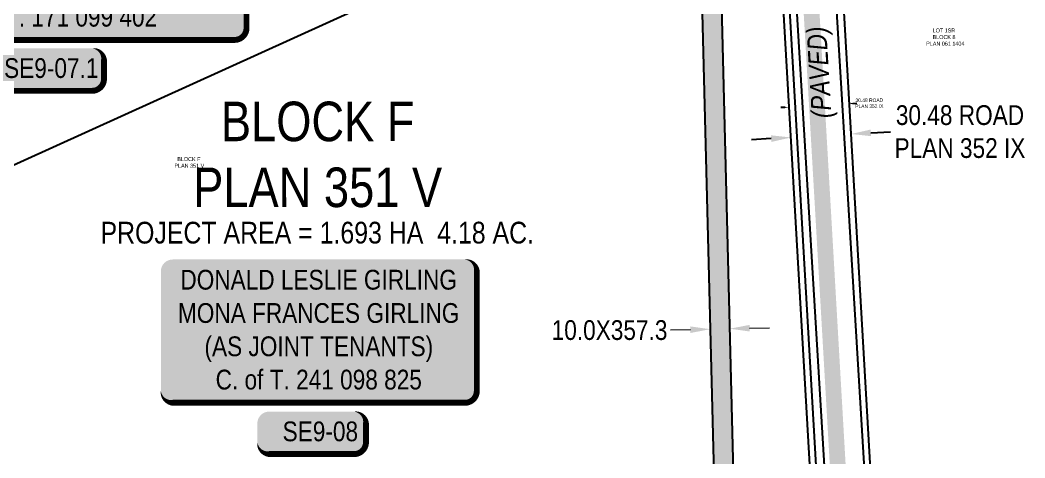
# Model space of a CAD drawing. Extents: x 312545 to 320442, y 5540407 to 5546054.
# Drawn here: x 316884 to 317393, y 5541528 to 5541750 of the extents above; entities that cross this region are included whole.
import ezdxf
from ezdxf.enums import TextEntityAlignment as Align

# ---------------------------------------------------------------- set-up
doc = ezdxf.new("R2010")
doc.units = 0
doc.header["$LTSCALE"] = 5
doc.header["$PDSIZE"] = 0.5
doc.linetypes.add('COOP2', pattern=[10, 5, -1, 0, -1, 0, -1, 0, -1, 0, -1])
doc.layers.get('Defpoints').update_dxf_attribs({"color": 9})
for name, color, linetype in [('AS-OWNER', 7, 'Continuous'), ('AS-ROADS', 254, 'Continuous'), ('AS-TELEPHONE', 224, 'foc-TEL'), ('C-SYMBOL', 7, 'Continuous'), ('L-AREAREQUIRED', 7, 'Continuous'), ('L-TITLEDB', 4, 'Continuous'), ('L-TITLEDB-T', 4, 'Continuous'), ('L-TITLEDB-T-1000', 4, 'Continuous'), ('P-APEX RECON PAY ITEMS', 240, 'Continuous'), ('P-APEX RECON-10m BUFFER', 51, 'COOP2'), ('P-APEX RECON-WORK AREA', 104, 'Continuous')]:
    doc.layers.add(name, color=color, linetype=linetype)
doc.layers.add('P-APEX RECON-TWS-T', color=104, linetype='Continuous', lineweight=9)
doc.layers.add('T-TEXT', color=48, linetype='Continuous', lineweight=18)
doc.styles.add('1.8', font='ARIALN.TTF', dxfattribs={"height": 1.8})
doc.styles.add('100L', font='ARIALN.TTF', dxfattribs={"height": 11})
doc.styles.add('175L', font='ARIALN.TTF', dxfattribs={"height": 10})
doc.styles.add('80', font='ARIALN.TTF', dxfattribs={"height": 10})
doc.styles.add('80CG', font='ARIALN.TTF', dxfattribs={"height": 10})
doc.styles.add('80LS', font='ARIALNI.TTF', dxfattribs={"height": 10})
doc.styles.add('foc-LtypeFont', font='ARIALN.TTF', dxfattribs={"height": 7.35})
doc.linetypes.add('foc-TEL', pattern='A,2,-1,["T",foc-LtypeFont,S=0.2,R=0,X=-0.425,Y=-0.75],-1.24,8', length=12.24)
doc.dimstyles.new('Compass 1 000', dxfattribs={"dimtxt": 1.8, "dimasz": 2, "dimexe": 0.2, "dimexo": 0.0625, "dimgap": 0.5, "dimtad": 0, "dimtih": 1, "dimtoh": 1, "dimzin": 0, "dimdsep": 46, "dimtxsty": '1.8', "dimcen": 0.1, "dimse1": 1, "dimse2": 1, "dimclrd": 256, "dimclrt": 256, "dimaunit": 1, "dimadec": 4, "dimazin": 0, "dimtfac": 0.06, "dimtofl": 0, "dimtmove": 0, "dimatfit": 0, "dimfxl": 0.2, "dimtolj": 1, "dimtzin": 0, "dimlwd": -1, "dimarcsym": 0})
doc.dimstyles.new('Compass 5 000', dxfattribs={"dimscale": 5, "dimtxt": 9, "dimasz": 2, "dimexe": 0.2, "dimexo": 0.0625, "dimgap": 0.5, "dimtad": 0, "dimtih": 1, "dimtoh": 1, "dimzin": 0, "dimdsep": 46, "dimtxsty": '80CG', "dimcen": 0.1, "dimse1": 1, "dimse2": 1, "dimclrd": 256, "dimclrt": 256, "dimaunit": 1, "dimadec": 4, "dimazin": 0, "dimtfac": 0.06, "dimtofl": 0, "dimtmove": 0, "dimatfit": 1, "dimfxl": 0.2, "dimtolj": 1, "dimtzin": 0, "dimlwd": -1, "dimarcsym": 0})

# ---------------------------------------------------------------- blocks, each defined once
blk = doc.blocks.new('*D429')
at = {"layer": 'Defpoints', "color": 0, "transparency": 16777216}
for p in [(317272.81, 5541708.57), (317303.24, 5541710.32), (317303.41, 5541707.47)]:
    blk.add_point(p, dxfattribs=at)
at = {"layer": 'L-TITLEDB-T-1000', "transparency": 16777216}
for p, q in [((317270.98, 5541705.6), (317268.98, 5541705.48)), ((317305.4, 5541707.59), (317307.4, 5541707.7))]:
    blk.add_line(p, q, dxfattribs=at)
for points in [[(317270.96, 5541705.93), (317271, 5541705.26), (317272.98, 5541705.71)], [(317305.38, 5541707.92), (317305.42, 5541707.25), (317303.41, 5541707.47)]]:
    blk.add_solid(points, dxfattribs=at)
at = {"layer": 'L-TITLEDB-T-1000', "transparency": 16777216, "insert": (317313.78, 5541707.7), "char_height": 1.8, "attachment_point": 5, "style": '1.8'}
blk.add_mtext('\\A1;30.48 ROAD\\PPLAN 352 IX', dxfattribs=at)
blk = doc.blocks.new('*D1704')
at = {"layer": 'Defpoints', "color": 0, "transparency": 16777216}
for p in [(317304.57, 5541692.13), (317274.53, 5541683.43), (317304.97, 5541685.19)]:
    blk.add_point(p, dxfattribs=at)
at = {"layer": 'L-TITLEDB-T', "transparency": 16777216}
for p, q in [((317314.55, 5541692.71), (317324.53, 5541693.28)), ((317264.14, 5541689.79), (317254.16, 5541689.21))]:
    blk.add_line(p, q, dxfattribs=at)
for points in [[(317314.45, 5541694.37), (317314.65, 5541691.04), (317304.57, 5541692.13)], [(317264.05, 5541691.46), (317264.24, 5541688.13), (317274.13, 5541690.37)]]:
    blk.add_solid(points, dxfattribs=at)
at = {"layer": 'L-TITLEDB-T', "transparency": 16777216, "insert": (317359.67, 5541693.28), "char_height": 10, "attachment_point": 5, "style": '80CG'}
blk.add_mtext('\\A1;30.48 ROAD\\PPLAN 352 IX', dxfattribs=at)
blk = doc.blocks.new('*D1789')
at = {"layer": 'Defpoints', "color": 0, "transparency": 16777216}
for p in [(317233.15, 5541594.1), (317233.16, 5541593.39), (317243.14, 5541594.35)]:
    blk.add_point(p, dxfattribs=at)
at = {"layer": 'P-APEX RECON-TWS-T', "transparency": 16777216}
for p, q in [((317223.17, 5541593.14), (317213.17, 5541592.88)), ((317253.16, 5541593.89), (317263.15, 5541594.15))]:
    blk.add_line(p, q, dxfattribs=at)
for points in [[(317223.12, 5541594.8), (317223.21, 5541591.47), (317233.16, 5541593.39)], [(317253.12, 5541595.56), (317253.2, 5541592.23), (317243.16, 5541593.64)]]:
    blk.add_solid(points, dxfattribs=at)
at = {"layer": 'P-APEX RECON-TWS-T', "transparency": 16777216, "insert": (317182.25, 5541592.88), "char_height": 10, "attachment_point": 5, "style": '80CG'}
blk.add_mtext('\\A1;10.0X357.3', dxfattribs=at)
blk = doc.blocks.new('*U1879')
at = {"true_color": 0xffffa8}
h = blk.add_hatch(color=51, dxfattribs=at)
edge = h.paths.add_edge_path()
edge.add_line((-21.5, -11.5), (21.5, -11.5))
edge.add_arc((21.5, -5.5), 6, 270, 360)
edge.add_line((27.5, -5.5), (27.5, 4))
edge.add_arc((21.5, 4), 6, 0, 90)
edge.add_line((21.5, 10), (-21.5, 10))
edge.add_arc((-21.5, 4), 6, 90, 180)
edge.add_line((-27.5, 4), (-27.5, -5.5))
edge.add_arc((-21.5, -5.5), 6, 180, 270)
at = {"color": 240, "flags": 128}
blk.add_lwpolyline([(-21.5, -11.5, 3, 3, 0), (21.5, -11.5, 3, 3, 0.414214), (27.5, -5.5, 3, 3, 0), (27.5, 4, 3, 0, 0.414214), (21.5, 10, 0, 0, 0), (-21.5, 10, 0, 0, 0.414214), (-27.5, 4, 0, 0, 0), (-27.5, -5.5, 0, 3, 0.414214)], format="xyseb", close=True, dxfattribs=at)
for points in [[(-17.92, 1.74, 0, 10, 0), (0, 0, 5, 5, 0)], [(18.87, -2.05, 0, 10, 0), (0, 0, 5, 5, 0)]]:
    blk.add_lwpolyline(points, format="xyseb", dxfattribs=at)
at = {"color": 4, "style": '80'}
blk.add_attdef('OTHER_001', (-14.7, -5), '', height=10, dxfattribs=at)
blk = doc.blocks.new('*U1826')
h = blk.add_hatch(color=59)
edge = h.paths.add_edge_path()
edge.add_line((-91.5, -37), (91.5, -37))
edge.add_arc((91.5, -31), 6, 270, 360)
edge.add_line((97.5, -31), (97.5, 29.5))
edge.add_arc((91.5, 29.5), 6, 0, 90)
edge.add_line((91.5, 35.5), (-91.5, 35.5))
edge.add_arc((-91.5, 29.5), 6, 90, 180)
edge.add_line((-97.5, 29.5), (-97.5, -31))
edge.add_arc((-91.5, -31), 6, 180, 270)
at = {"color": 1, "flags": 128}
blk.add_lwpolyline([(-91.5, -37, 3, 3, 0), (91.5, -37, 3, 3, 0.414214), (97.5, -31, 3, 3, 0), (97.5, 29.5, 3, 0, 0.414214), (91.5, 35.5, 0, 0, 0), (-91.5, 35.5, 0, 0, 0.414214), (-97.5, 29.5, 0, 0, 0), (-97.5, -31, 0, 3, 0.414214)], format="xyseb", close=True, dxfattribs=at)
blk.add_lwpolyline([(-52.92, -29.66, 0, 7.5, 0), (0, 0, 0, 0, 0)], format="xyseb", dxfattribs=at)
at = {"color": 1, "style": '80'}
blk.add_attdef('ENTER_TEXT_001', (-35.99, -5), '', height=10, dxfattribs=at)
blk = doc.blocks.new('*U1829')
h = blk.add_hatch(color=59)
edge = h.paths.add_edge_path()
edge.add_line((-74, -37), (74, -37))
edge.add_arc((74, -31), 6, 270, 360)
edge.add_line((80, -31), (80, 29.5))
edge.add_arc((74, 29.5), 6, 0, 90)
edge.add_line((74, 35.5), (-74, 35.5))
edge.add_arc((-74, 29.5), 6, 90, 180)
edge.add_line((-80, 29.5), (-80, -31))
edge.add_arc((-74, -31), 6, 180, 270)
at = {"color": 1, "flags": 128}
blk.add_lwpolyline([(-74, -37, 3, 3, 0), (74, -37, 3, 3, 0.414214), (80, -31, 3, 3, 0), (80, 29.5, 3, 0, 0.414214), (74, 35.5, 0, 0, 0), (-74, 35.5, 0, 0, 0.414214), (-80, 29.5, 0, 0, 0), (-80, -31, 0, 3, 0.414214)], format="xyseb", close=True, dxfattribs=at)
blk.add_lwpolyline([(-52.92, -29.66, 0, 7.5, 0), (0, 0, 0, 0, 0)], format="xyseb", dxfattribs=at)
at = {"color": 1, "style": '80'}
blk.add_attdef('ENTER_TEXT_001', (-35.99, -5), '', height=10, dxfattribs=at)

msp = doc.modelspace()

# ---------------------------------------------------------------- hatches: boundary and pattern name
at = {"layer": 'P-APEX RECON-10m BUFFER'}
h = msp.add_hatch(color=256, dxfattribs=at)
h.dxf.hatch_style = 1
h.paths.add_polyline_path([(317287.563, 5541457.933), (317286.986, 5541467.919), (317286.108, 5541483.105), (317246.013, 5541480.67), (317236.992, 5541837.973), (317227.102, 5541833.489), (317236.025, 5541480.063), (317235.934, 5541480.058), (317236.79, 5541464.899), (316460.022, 5541418.167), (316459.412, 5541428.159), (316439.423, 5541427.095), (316439.977, 5541416.961), (316394.962, 5541414.253), (316394.338, 5541424.281), (316374.317, 5541422.988), (316374.862, 5541413.043), (316288.196, 5541407.829), (316265.794, 5541397.673), (316266.753, 5541396.518), (316276.287, 5541397.092), (316276.484, 5541389.661), (316281.323, 5541389.903), (316282.351, 5541372.158), (316292.338, 5541372.743), (316291.314, 5541390.403), (316296.687, 5541390.672), (316296.241, 5541398.292), (316380.616, 5541403.368), (316382.148, 5541378.007), (316392.134, 5541378.592), (316390.601, 5541403.969), (316445.653, 5541407.281), (316447.153, 5541381.816), (316457.139, 5541382.402), (316455.638, 5541407.882), (317237.354, 5541454.912), (317238.743, 5541430.323), (317253.78, 5541431.24), (317253.84, 5541430.187), (317263.825, 5541430.787), (317263.764, 5541431.85), (317285.067, 5541433.15), (317288.756, 5541437.305)])

# ---------------------------------------------------------------- linework, layer by layer
at = {"layer": 'AS-ROADS', "const_width": 8.003, "flags": 128}
msp.add_lwpolyline([(317231.511, 5542669.952), (317356.903, 5540502.922)], dxfattribs=at)
at = {"layer": 'AS-TELEPHONE', "flags": 128}
msp.add_lwpolyline([(317289.537, 5541437.779), (317290.873, 5541439.593), (317291.321, 5541444.447), (317291.309, 5541451.384), (317291.092, 5541456.84), (317290.82, 5541461.57), (317289.892, 5541472.98), (317288.956, 5541487.492), (317288.407, 5541498.449), (317287.671, 5541507.385), (317287.616, 5541512.184), (317287.448, 5541515.629), (317263.553, 5541927.102), (317246.931, 5542183.975), (317229.113, 5542494.103)], dxfattribs=at)
at = {"layer": 'L-TITLEDB', "flags": 128}
for points in [[(317288.756, 5541437.305), (317217.367, 5542672.266)], [(317296.923, 5541427.763), (317296.346, 5541437.743), (317271.223, 5541853.492), (317260.189, 5542037.891), (317248.633, 5542231.386), (317225.872, 5542613.235)], [(317317.013, 5541428.969), (317316.437, 5541438.931), (317291.313, 5541854.706), (317280.279, 5542039.093)], [(317319.769, 5541429.134), (317294.074, 5541873.625)], [(317264.599, 5541850.489), (316607.139, 5541552.419)]]:
    msp.add_lwpolyline(points, dxfattribs=at)
at = {"layer": 'P-APEX RECON-WORK AREA', "flags": 128}
msp.add_lwpolyline([(316492.344, 5541410.09), (317237.354, 5541454.912), (317238.743, 5541430.323), (317253.78, 5541431.24), (317253.84, 5541430.187), (317263.825, 5541430.787), (317263.764, 5541431.85), (317285.067, 5541433.15), (317288.756, 5541437.305), (317287.563, 5541457.933), (317287.563, 5541457.933), (317286.986, 5541467.919), (317286.986, 5541467.919), (317286.108, 5541483.105), (317246.013, 5541480.67), (317236.992, 5541837.973), (317227.102, 5541833.489), (317236.025, 5541480.063), (317235.934, 5541480.058), (317236.79, 5541464.899), (316491.748, 5541420.076)], dxfattribs=at)

# ---------------------------------------------------------------- block references
at = {"layer": 'AS-OWNER', "color": 5}
ref = msp.add_blockref('*U1826', (316900.96, 5541776.713), dxfattribs=dict(at, xscale=0.9997577874181516, yscale=0.9997577874181516, zscale=0.9997577874181516, rotation=0.003832973687768994))
ref.add_attrib('ENTER_TEXT_001', 'CAMERON ARMSTRONG GIRLING', (316807.82, 5541796.965), dxfattribs={"layer": '0', "color": 1, "height": 9.99758, "rotation": 0.00383, "style": '80'})
ref.add_attrib('ENTER_TEXT_002', 'RACHEL VICTORIA GIRLING', (316823.871, 5541780.126), dxfattribs={"layer": '0', "color": 1, "height": 9.99758, "rotation": 0.00383, "style": '80'})
ref.add_attrib('ENTER_TEXT_003', '(AS JOINT TENANTS)', (316843.066, 5541763.287), dxfattribs={"layer": '0', "color": 1, "height": 9.99758, "rotation": 0.00383, "style": '80'})
ref.add_attrib('ENTER_TEXT_004', 'C. of T. 171 099 402', (316848.775, 5541746.448), dxfattribs={"layer": '0', "color": 1, "height": 9.99758, "rotation": 0.00383, "style": '80'})
ref = msp.add_blockref('*U1829', (317035.06, 5541593.163), dxfattribs=dict(at, xscale=0.9997577874181516, yscale=0.9997577874181516, zscale=0.9997577874181516, rotation=0.003832973687768994))
ref.add_attrib('ENTER_TEXT_001', 'DONALD LESLIE GIRLING', (316964.966, 5541613.416), dxfattribs={"layer": '0', "color": 1, "height": 9.99758, "rotation": 0.00383, "style": '80'})
ref.add_attrib('ENTER_TEXT_002', 'MONA FRANCES GIRLING', (316963.716, 5541596.576), dxfattribs={"layer": '0', "color": 1, "height": 9.99758, "rotation": 0.00383, "style": '80'})
ref.add_attrib('ENTER_TEXT_003', '(AS JOINT TENANTS)', (316977.166, 5541579.737), dxfattribs={"layer": '0', "color": 1, "height": 9.99758, "rotation": 0.00383, "style": '80'})
ref.add_attrib('ENTER_TEXT_004', 'C. of T. 241 098 825', (316982.81, 5541562.897), dxfattribs={"layer": '0', "color": 1, "height": 9.99758, "rotation": 0.00383, "style": '80'})
at = {"layer": 'P-APEX RECON PAY ITEMS'}
ref = msp.add_blockref('*U1879', (316898.786, 5541725.48), dxfattribs=at)
ref.add_attrib('OTHER_001', 'SE9-07.1', (316875.707, 5541720.476), dxfattribs={"layer": '0', "color": 4, "height": 10, "style": '80'})
msp.add_blockref('*U1879', (317031.424, 5541541.708), dxfattribs=at).add_auto_attribs({'OTHER_001': 'SE9-08'})

# ---------------------------------------------------------------- texts
at = {"layer": 'C-SYMBOL', "color": 3, "insert": (317034.474, 5541708.497), "char_height": 19.9952, "width": 301.67316, "attachment_point": 2, "rotation": 0.00383, "style": '175L'}
msp.add_mtext('BLOCK F\\PPLAN 351 V', dxfattribs=at)
at = {"layer": 'L-AREAREQUIRED', "color": 5, "style": '100L'}
msp.add_text('PROJECT AREA = 1.693 HA  4.18 AC.', height=10.99734, rotation=0.00383, dxfattribs=at).set_placement((317034.269, 5541633.426), align=Align.BOTTOM_CENTER)
at = {"layer": 'L-TITLEDB-T-1000', "char_height": 1.99888, "attachment_point": 1, "rotation": 0.00383, "style": '175L'}
for s, width, insert in [('\\pi3.3628;LOT 1SR\\P\\pi3.3376;BLOCK 8\\P\\pi0.09794;PLAN 061 1404', 16.07514, (317342.467, 5541745.497)), ('\\pi1.5385;BLOCK F\\P\\pi0.09794;PLAN 351 V', 12.60505, (316961.857, 5541680.428))]:
    msp.add_mtext_dynamic_manual_height_columns(s, width=width, gutter_width=100, heights=[0], dxfattribs=dict(at, insert=insert))
at = {"layer": 'T-TEXT', "insert": (317283.312, 5541722.976), "char_height": 10.0026, "width": 45.90302, "attachment_point": 2, "rotation": 93.4076, "style": '80LS'}
msp.add_mtext('(PAVED)', dxfattribs=at)

# ---------------------------------------------------------------- dimensions: what is measured, and where the dimension line sits
at = {"layer": 'L-TITLEDB-T'}
dim = msp.add_aligned_dim(p1=(317274.528, 5541683.43), p2=(317304.967, 5541685.19), distance=6.95, text='30.48 ROAD\\PPLAN 352 IX', dimstyle='Compass 5 000', dxfattribs=at)
dim.commit()
dim.dimension.update_dxf_attribs({"geometry": '*D1704', "text_midpoint": (317359.672, 5541693.282)})
at = {"layer": 'L-TITLEDB-T-1000'}
dim = msp.add_linear_dim(base=(317303.407, 5541707.47), p1=(317272.813, 5541708.565), p2=(317303.242, 5541710.324), angle=3.30837, text='30.48 ROAD\\PPLAN 352 IX', dimstyle='Compass 1 000', dxfattribs=at)
dim.commit()
dim.dimension.update_dxf_attribs({"geometry": '*D429', "text_midpoint": (317313.779, 5541707.701), "dimtype": 161})
at = {"layer": 'P-APEX RECON-TWS-T'}
dim = msp.add_aligned_dim(p1=(317243.143, 5541594.35), p2=(317233.146, 5541594.098), distance=0.708, text='10.0X357.3', dimstyle='Compass 5 000', dxfattribs=at)
dim.commit()
dim.dimension.update_dxf_attribs({"geometry": '*D1789', "text_midpoint": (317182.253, 5541592.885)})

doc.saveas('drawing.dxf')
